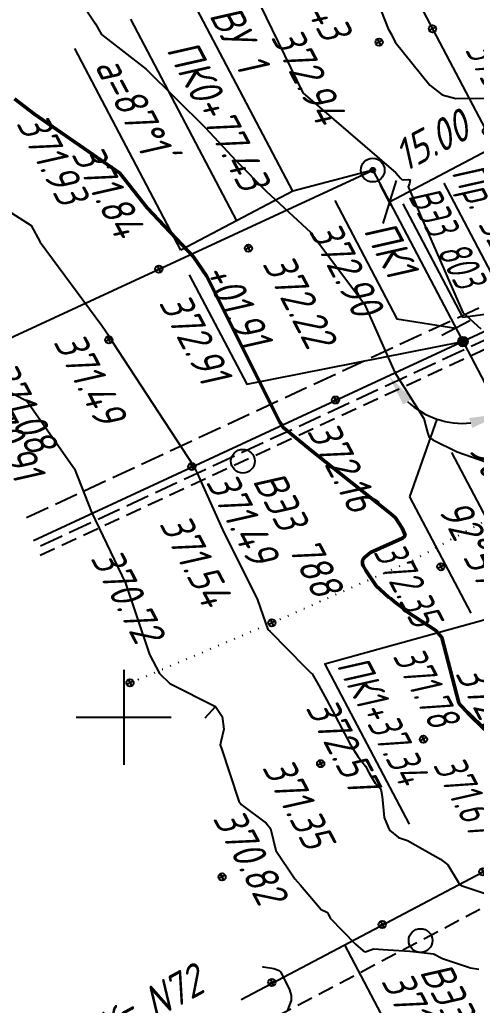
# Model space of a CAD drawing. Extents: x 1519376 to 1519821, y 2185182 to 2185720.
# Drawn here: x 1519586.8 to 1519644.6, y 2185363.6 to 2185488.1 of the extents above; entities that cross this region are included whole.
import ezdxf
from ezdxf.enums import TextEntityAlignment as Align

# ---------------------------------------------------------------- set-up
doc = ezdxf.new("R2010")
doc.units = 0
for name, pattern in [('IZ_HIDDEN', [3, 2, -1]), ('ИИDash_30_10', [4, 3, -1]), ('ИИDot', [1, 0, -1])]:
    doc.linetypes.add(name, pattern=pattern)
for name, color, linetype, lineweight in [('ИИ_ГЕОПУНКТ_025', 7, 'Continuous', 25), ('ИИ_ГЕОСЕТКА_025', 3, 'Continuous', 25), ('ИИ_ГЕОФИЗИКА_025', 7, 'Continuous', 25), ('ИИ_КОНТУР_025', 7, 'ИИDot', 25), ('ИИ_ОТМЕТКА_025', 7, 'Continuous', 25), ('ИИ_ПИКЕТАЖ_025', 7, 'Continuous', 25), ('ИИ_ПЛОЩАДКА_025', 7, 'Continuous', 25), ('ИИ_РАЗМЕР_025', 7, 'Continuous', 25), ('ИИ_РЕЛЬЕФ_025', 34, 'Continuous', 25), ('ИИ_РЕЛЬЕФ_050', 34, 'Continuous', 50), ('ИИ_ТЕКСТ_025', 7, 'Continuous', 25), ('ИИ_ТРАССА_ЛЭП_025', 7, 'Continuous', 25), ('ИИ_ТРАССА_ТРУБ_025', 7, 'Continuous', 25), ('ИИ_УГОДЬЯ_025', 7, 'Continuous', 25)]:
    doc.layers.add(name, color=color, linetype=linetype, lineweight=lineweight)
doc.styles.add('VNIPISIMPLEXCUR', font='simplex.shx', dxfattribs={"width": 0.8, "oblique": 15})
doc.dimstyles.new('ИИ-2000-м-dm$0', dxfattribs={"dimscale": 2, "dimtxt": 2.5, "dimasz": 2.5, "dimexe": 1.25, "dimexo": 0, "dimgap": 1, "dimtad": 1, "dimtoh": 1, "dimzin": 1, "dimdsep": 46, "dimtxsty": 'VNIPISIMPLEXCUR', "dimblk": 'OBLIQUE', "dimcen": 2.5, "dimaunit": 1, "dimadec": 4, "dimazin": 0, "dimtfac": 1, "dimtmove": 1, "dimatfit": 2, "dimfxl": 1, "dimarcsym": 0})
doc.dimstyles.new('ИИ-2000-м-dm$2', dxfattribs={"dimscale": 2, "dimtxt": 2.5, "dimasz": 2.5, "dimexe": 1.25, "dimexo": 0, "dimgap": 1, "dimtad": 2, "dimtoh": 1, "dimzin": 1, "dimdsep": 46, "dimtxsty": 'VNIPISIMPLEXCUR', "dimcen": 2.5, "dimaunit": 1, "dimazin": 0, "dimtfac": 1, "dimtmove": 1, "dimatfit": 2, "dimfxl": 1, "dimarcsym": 0})

# ---------------------------------------------------------------- blocks, each defined once
blk = doc.blocks.new('PICKET')
at = {"color": 0, "linetype": 'Continuous', "lineweight": 25}
for p, q in [((-0.23, 0), (0.23, 0)), ((0, 0.23), (0, -0.23))]:
    blk.add_line(p, q, dxfattribs=at)
blk.add_circle((0, 0), 0.23, dxfattribs=at)
at = {"color": 0, "linetype": 'Continuous', "style": 'VNIPISIMPLEXCUR', "oblique": 15, "width": 0.8}
blk.add_attdef('OTMETKA', (1.25, 0.3), '', height=2, dxfattribs=at)
at = {"color": 8, "linetype": 'Continuous', "style": 'VNIPISIMPLEXCUR', "oblique": 15, "width": 0.8, "flags": 1}
blk.add_attdef('NOMER', (1.25, -2.7), '', height=2, dxfattribs=at)
blk = doc.blocks.new('ИИ05012')
at = {"color": 0, "linetype": 'Continuous', "lineweight": 25, "flags": 128}
for points in [[(0, 3), (0, -3)], [(-3, 0), (3, 0)]]:
    blk.add_lwpolyline(points, dxfattribs=at)
blk = doc.blocks.new('ИИ22001')
at = {"color": 0, "linetype": 'Continuous', "lineweight": 25}
blk.add_circle((0, 0), 0.75, dxfattribs=at)
at = {"color": 0, "linetype": 'Continuous', "style": 'VNIPISIMPLEXCUR', "oblique": 15, "width": 0.8}
blk.add_attdef('NUMBER', (1.7, -1), '', height=2, dxfattribs=at)
blk = doc.blocks.new('ИИ22002')
at = {"color": 0, "linetype": 'Continuous', "lineweight": 25}
for points in [[(-1, 1), (1, -1)], [(-1, -1), (1, 1)]]:
    blk.add_lwpolyline(points, dxfattribs=at)
at = {"color": 0, "linetype": 'Continuous', "style": 'VNIPISIMPLEXCUR', "oblique": 15, "width": 0.8}
blk.add_attdef('NUMBER', (1.7, -1), '', height=2, dxfattribs=at)
blk = doc.blocks.new('ИИ053296')
at = {"color": 0, "linetype": 'Continuous', "lineweight": 25}
blk.add_lwpolyline([(0, 0), (1, 0)], dxfattribs=at)
blk = doc.blocks.new('ИИ050052Р')
at = {"linetype": 'Continuous', "lineweight": 25}
h = blk.add_hatch(color=0, dxfattribs=at)
edge = h.paths.add_edge_path()
edge.add_arc((0, 0), 0.15, 0, 360)
at = {"color": 0, "linetype": 'Continuous', "lineweight": 25}
for radius in [0.75, 0.15]:
    blk.add_circle((0, 0), radius, dxfattribs=at)
at = {"color": 0, "linetype": 'Continuous', "style": 'VNIPISIMPLEXCUR', "oblique": 15, "width": 0.8}
for tag, p in [('CENTRE', (1.45, 0.7)), ('HEIGHT', (1.45, -2.7))]:
    blk.add_attdef(tag, p, '', height=2, dxfattribs=at)
for tag, p in [('NUMBER', (-2, -1)), ('STATIONING', (-2, -4.4)), ('ALPHA', (-2, -7.8))]:
    blk.add_attdef(tag, text='', height=2, dxfattribs=at).set_placement(p, align=Align.RIGHT)
at = {"color": 253, "linetype": 'Continuous', "style": 'VNIPISIMPLEXCUR', "oblique": 15, "width": 0.8, "flags": 1}
blk.add_attdef('NOTE', text='', height=1.6, dxfattribs=at).set_placement((-2, -10.8), align=Align.RIGHT)
blk = doc.blocks.new('ИИ15002')
at = {"linetype": 'Continuous', "lineweight": 25}
h = blk.add_hatch(color=0, dxfattribs=at)
edge = h.paths.add_edge_path()
edge.add_arc((0, 0), 0.3, 0, 360)
at = {"color": 0, "linetype": 'Continuous', "lineweight": 25}
blk.add_circle((0, 0), 0.3, dxfattribs=at)
at = {"color": 0, "linetype": 'Continuous', "style": 'VNIPISIMPLEXCUR', "oblique": 15, "width": 0.8}
blk.add_attdef('STATIONING', (1, 1.3), '', height=2, rotation=90, dxfattribs=at)
at = {"color": 7, "linetype": 'Continuous', "style": 'VNIPISIMPLEXCUR', "oblique": 15, "width": 0.8}
blk.add_attdef('HEIGHT', text='', height=2, dxfattribs=at).set_placement((0, -1.3), align=Align.TOP_CENTER)
blk = doc.blocks.new('ИИ15001')
at = {"color": 0, "linetype": 'Continuous', "lineweight": 25}
blk.add_lwpolyline([(0, 1), (0, -1)], dxfattribs=at)
at = {"color": 0, "linetype": 'Continuous', "lineweight": 25, "style": 'VNIPISIMPLEXCUR', "oblique": 15, "width": 0.8}
blk.add_attdef('STATIONING', text='', height=2, dxfattribs=at).set_placement((0, 2), align=Align.CENTER)
at = {"color": 7, "linetype": 'Continuous', "lineweight": 25, "style": 'VNIPISIMPLEXCUR', "oblique": 15, "width": 0.8}
blk.add_attdef('HEIGHT', text='', height=2, dxfattribs=at).set_placement((0, -2), align=Align.TOP_CENTER)
blk = doc.blocks.new('*D21')
at = {"layer": 'Defpoints', "color": 0, "transparency": 16777216}
for p in [(1519631.47, 2185469.07, 372.13), (1519694.8, 2185434.73), (1519650.04, 2185416.44), (1519659.39, 2185416.07, 372.13), (1519650.56, 2185411.42)]:
    blk.add_point(p, dxfattribs=at)
at = {"layer": 'ИИ_РАЗМЕР_025', "color": 0, "lineweight": -2, "transparency": 16777216}
for p, q in [((1519645.89, 2185425.05), (1519641.48, 2185433.42)), ((1519650.46, 2185418.84), (1519645.89, 2185425.05))]:
    blk.add_line(p, q, dxfattribs=at)
blk.add_arc((1519659.39, 2185416.07), 9.36, 142.468, 183.1014, dxfattribs=at)
at = {"layer": 'ИИ_РАЗМЕР_025', "color": 0, "transparency": 16777216}
for points in [[(1519651.54, 2185422.28), (1519652.4, 2185421.26), (1519655.03, 2185424.35)], [(1519650.69, 2185415.75), (1519649.41, 2185415.39), (1519651.12, 2185411.71)]]:
    blk.add_solid(points, dxfattribs=at)
at = {"layer": 'ИИ_РАЗМЕР_025', "color": 0, "transparency": 16777216, "insert": (1519646.76, 2185431.98), "char_height": 4, "attachment_point": 5, "rotation": 297.7899, "style": 'VNIPISIMPLEXCUR'}
blk.add_mtext('90°', dxfattribs=at)
blk = doc.blocks.new('*U24')
at = {"color": 0, "linetype": 'ByBlock', "lineweight": -2}
for points in [[(0, 0), (-1.178, -5.088)], [(-1.178, -5.088), (-15.562, -5.088)], [(-1.178, -5.088), (-1.178, -13.088)], [(-1.178, -9.088), (-15.562, -9.088)], [(-1.178, -13.088), (-15.562, -13.088)]]:
    blk.add_lwpolyline(points, dxfattribs=at)
blk = doc.blocks.new('*D25')
at = {"layer": 'Defpoints', "color": 0, "transparency": 16777216}
for p in [(1519631.47, 2185469.07, 372.13), (1519656.51, 2185453.73), (1519637.08, 2185438.88), (1519588.57, 2185422.28), (1519659.39, 2185416.07, 372.13)]:
    blk.add_point(p, dxfattribs=at)
at = {"layer": 'ИИ_РАЗМЕР_025', "color": 0, "lineweight": -2, "transparency": 16777216}
for p, q in [((1519639.57, 2185437.64), (1519636.13, 2185427.84)), ((1519636.13, 2185427.84), (1519643.88, 2185413.12))]:
    blk.add_line(p, q, dxfattribs=at)
blk.add_arc((1519642.88, 2185447.42), 10.32, 227.1905, 275.4357, dxfattribs=at)
at = {"layer": 'ИИ_РАЗМЕР_025', "color": 0, "transparency": 16777216}
for points in [[(1519635.33, 2185439.46), (1519636.4, 2185440.24), (1519633.51, 2185443.08)], [(1519643.66, 2185437.78), (1519644.05, 2185436.51), (1519647.69, 2185438.29)]]:
    blk.add_solid(points, dxfattribs=at)
at = {"layer": 'ИИ_РАЗМЕР_025', "color": 0, "transparency": 16777216, "insert": (1519644.35, 2185421.64), "char_height": 4, "attachment_point": 5, "rotation": 297.7899, "style": 'VNIPISIMPLEXCUR'}
blk.add_mtext("92°57'", dxfattribs=at)
blk = doc.blocks.new('_Oblique')
at = {"color": 0, "linetype": 'ByBlock', "lineweight": -2}
blk.add_line((-0.5, -0.5), (0.5, 0.5), dxfattribs=at)
blk = doc.blocks.new('*D26')
at = {"layer": 'Defpoints', "color": 0, "transparency": 16777216}
for p in [(1519647.1, 2185471.59), (1519633.59, 2185465.04), (1519633.82, 2185464.6, 372.13)]:
    blk.add_point(p, dxfattribs=at)
at = {"layer": 'ИИ_РАЗМЕР_025', "color": 0, "lineweight": -2, "transparency": 16777216}
for p, q in [((1519647.1, 2185471.59), (1519645.7, 2185474.24)), ((1519646.87, 2185472.03), (1519633.59, 2185465.04)), ((1519633.82, 2185464.6), (1519632.43, 2185467.25))]:
    blk.add_line(p, q, dxfattribs=at)
at = {"layer": 'ИИ_РАЗМЕР_025', "color": 0, "lineweight": -2, "transparency": 16777216, "xscale": 4, "yscale": 4, "zscale": 4}
for p, rotation in [((1519646.87, 2185472.03), 27.7846894087951), ((1519633.59, 2185465.04), 207.7846894087951)]:
    blk.add_blockref('_Oblique', p, dxfattribs=dict(at, rotation=rotation))
at = {"layer": 'ИИ_РАЗМЕР_025', "color": 0, "transparency": 16777216, "insert": (1519638.85, 2185472.78), "char_height": 4, "attachment_point": 5, "rotation": 27.7847, "style": 'VNIPISIMPLEXCUR'}
blk.add_mtext('15.00', dxfattribs=at)

msp = doc.modelspace()

# ---------------------------------------------------------------- linework, layer by layer
at = {"layer": 'ИИ_ГЕОФИЗИКА_025', "linetype": 'IZ_HIDDEN', "flags": 128}
for points in [[(1519589.448, 2185420.476), (1519730.602, 2185485.815)], [(1519616.707, 2185360.846), (1519686.174, 2185397.441), (1519755.424, 2185433.928)]]:
    msp.add_lwpolyline(points, dxfattribs=at)
at = {"layer": 'ИИ_ГЕОФИЗИКА_025', "flags": 128}
for points in [[(1519640.44, 2185467.426), (1519648.581, 2185451.979), (1519652.978, 2185451.852)], [(1519635.291, 2185464.82), (1519642.825, 2185450.524), (1519652.978, 2185451.852)]]:
    msp.add_lwpolyline(points, dxfattribs=at)
at = {"layer": 'ИИ_КОНТУР_025', "elevation": 370.72}
msp.add_lwpolyline([(1519600.785, 2185404.336), (1519618.726, 2185411.925), (1519636.483, 2185419.793), (1519652.763, 2185428.659), (1519655.244, 2185429.734), (1519673.752, 2185439.481), (1519688.958, 2185443.239), (1519704.263, 2185454.149), (1519722.868, 2185462.662), (1519739.645, 2185468.314)], dxfattribs=at)
at = {"layer": 'ИИ_ПИКЕТАЖ_025'}
for points in [[(1519626.662, 2185465.216), (1519634.515, 2185450.315), (1519641.988, 2185449.107)], [(1519608.271, 2185455.86), (1519615.554, 2185442.041), (1519642.878, 2185447.419)]]:
    msp.add_lwpolyline(points, dxfattribs=at)
at = {"layer": 'ИИ_ПИКЕТАЖ_025', "elevation": 372.57}
msp.add_lwpolyline([(1519659.393, 2185416.074), (1519625.424, 2185406.703), (1519636.08, 2185386.483)], dxfattribs=at)
at = {"layer": 'ИИ_ПЛОЩАДКА_025'}
msp.add_lwpolyline([(1519729.71, 2185487.596), (1519656.51, 2185453.73), (1519588.575, 2185422.28)], dxfattribs=at)
msp.add_lwpolyline([(1519729.71, 2185487.596), (1519656.51, 2185453.73), (1519588.575, 2185422.28)], dxfattribs=at)
at = {"layer": 'ИИ_РЕЛЬЕФ_025'}
for points, elevation in [([(1519591.219, 2185495.387), (1519596.413, 2185487.541), (1519597.178, 2185486.212), (1519602.843, 2185481.82), (1519610.293, 2185474.444), (1519614.189, 2185470.246), (1519618.012, 2185466.395), (1519623.646, 2185461.215), (1519630.415, 2185452.159), (1519634.262, 2185443.536), (1519637.949, 2185437.717), (1519638.403, 2185435.938), (1519638.565, 2185435.439), (1519638.639, 2185435.316), (1519639.064, 2185435.028), (1519642.122, 2185433.516), (1519650.241, 2185430.671)], 372.5), ([(1519616.437, 2185491.598), (1519622.622, 2185478.81), (1519634.411, 2185468.737), (1519634.969, 2185468.045), (1519635.168, 2185467.889), (1519635.39, 2185467.831), (1519635.976, 2185467.88), (1519636.202, 2185467.834), (1519636.102, 2185467.385), (1519635.942, 2185466.973), (1519635.984, 2185466.862), (1519637.491, 2185463.348), (1519642.861, 2185451.09), (1519645.143, 2185449.034)], 373), ([(1519632.116, 2185490.252), (1519633.411, 2185486.895), (1519633.832, 2185486.171), (1519634.314, 2185485.223), (1519638.685, 2185479.809), (1519640.24, 2185478.587), (1519641.983, 2185478.129), (1519648.34, 2185478.154)], 373.5), ([(1519581.121, 2185466.618), (1519588.287, 2185462.068), (1519589.447, 2185459.974), (1519597.246, 2185449.467), (1519598.235, 2185447.979), (1519598.36, 2185447.792), (1519598.542, 2185447.43), (1519608.832, 2185431.744), (1519609.22, 2185430.885), (1519612.464, 2185423.715), (1519616.894, 2185414.809), (1519617.907, 2185411.915), (1519618.213, 2185411.094), (1519618.514, 2185410.844), (1519622.888, 2185406.362), (1519623.67, 2185405.543), (1519623.797, 2185405.461), (1519624.64, 2185404.015), (1519625.399, 2185402.633), (1519625.612, 2185402.221), (1519628.668, 2185396.512), (1519629.634, 2185394.996), (1519630.536, 2185393.814), (1519631.005, 2185392.931), (1519631.763, 2185391.687), (1519632.436, 2185390.97), (1519632.545, 2185390.716), (1519632.671, 2185389.976), (1519632.911, 2185387.356), (1519633.417, 2185386.112), (1519633.591, 2185385.741), (1519634.736, 2185384.813), (1519635.874, 2185384.445), (1519640.032, 2185382.084), (1519640.955, 2185381.357), (1519642.317, 2185379.139), (1519642.515, 2185378.836), (1519642.79, 2185378.723), (1519643.781, 2185378.389), (1519648.236, 2185376.89)], 371.5), ([(1519579.76, 2185444.038), (1519587.753, 2185439.937), (1519593.764, 2185431.339), (1519595.914, 2185425.894), (1519600.228, 2185416.913), (1519603.258, 2185407.91), (1519604.505, 2185405.508), (1519605.836, 2185404.264), (1519611.581, 2185401.367), (1519612.44, 2185400.093), (1519612.64, 2185398.495), (1519612.268, 2185396.915), (1519612.183, 2185396.459), (1519612.336, 2185396.041), (1519614.525, 2185389.425), (1519614.848, 2185388.973), (1519617.984, 2185386.621), (1519618.564, 2185385.953), (1519619.225, 2185383.186), (1519621.621, 2185379.583), (1519622.359, 2185378.787), (1519624.96, 2185375.73), (1519625.592, 2185375.445), (1519625.753, 2185375.332), (1519625.853, 2185375.19), (1519626.079, 2185374.624), (1519629.283, 2185371.365), (1519630.267, 2185370.509), (1519630.544, 2185370.397), (1519630.779, 2185370.468), (1519631.583, 2185370.779), (1519633.405, 2185370.637), (1519636.171, 2185370.45), (1519639.161, 2185370.12), (1519640.297, 2185369.552), (1519643.84, 2185368.375), (1519644.886, 2185368.174)], 371), ([(1519617.543, 2185368.504), (1519617.672, 2185368.475), (1519618.961, 2185368.273), (1519619.651, 2185368.009), (1519619.791, 2185367.857), (1519620.13, 2185367.215), (1519620.942, 2185365.581), (1519621.157, 2185364.888), (1519621.157, 2185364.245), (1519620.682, 2185363.019)], 370.5)]:
    msp.add_lwpolyline(points, dxfattribs=dict(at, elevation=elevation))
at = {"layer": 'ИИ_РЕЛЬЕФ_050', "elevation": 372}
msp.add_lwpolyline([(1519586.179, 2185478.071), (1519588.697, 2185476.119), (1519599.489, 2185468.701), (1519602.949, 2185464.304), (1519608.818, 2185458.13), (1519610.438, 2185455.715), (1519619.738, 2185437.261), (1519619.939, 2185436.954), (1519620.097, 2185436.605), (1519623.873, 2185433.557), (1519633.706, 2185425.739), (1519634.353, 2185425.182), (1519635.175, 2185423.885), (1519635.502, 2185423.178), (1519635.557, 2185422.963), (1519635.524, 2185422.856), (1519635.219, 2185422.59), (1519631.197, 2185420.777), (1519630.427, 2185420.177), (1519630.244, 2185419.968), (1519630.193, 2185419.788), (1519630.186, 2185419.305), (1519630.244, 2185419.128), (1519630.586, 2185418.543), (1519631.904, 2185416.572), (1519633.469, 2185415.155), (1519633.742, 2185414.971), (1519634.237, 2185414.581), (1519635.188, 2185413.853), (1519635.579, 2185413.449), (1519635.839, 2185413.319), (1519639.465, 2185410.969), (1519640.203, 2185410.086), (1519642.343, 2185401.832), (1519642.521, 2185401.583), (1519643.483, 2185400.553), (1519645.633, 2185398.445)], dxfattribs=at)
at = {"layer": 'ИИ_ТЕКСТ_025'}
msp.add_lwpolyline([(1519627.916, 2185371.272), (1519697.035, 2185240.12)], dxfattribs=at)
at = {"layer": 'ИИ_ТРАССА_ЛЭП_025', "elevation": 372.13}
msp.add_lwpolyline([(1519561.177, 2185436.594), (1519631.468, 2185469.074), (1519659.393, 2185416.074)], dxfattribs=at)
at = {"layer": 'ИИ_ТРАССА_ТРУБ_025', "color": 4}
for points in [[(1519548.65, 2185561.43), (1519589.74, 2185580.43), (1519656.51, 2185453.73), (1519684.31, 2185400.98)], [(1519614.842, 2185364.385), (1519684.31, 2185400.98), (1519753.56, 2185437.467)]]:
    msp.add_lwpolyline(points, dxfattribs=at)
at = {"layer": 'ИИ_УГОДЬЯ_025', "linetype": 'ИИDash_30_10', "flags": 128}
for points in [[(1519728.391, 2185490.291), (1519655.25, 2185456.453), (1519587.335, 2185425.012)], [(1519730.15, 2185486.697), (1519656.93, 2185452.822), (1519588.988, 2185421.369)]]:
    msp.add_lwpolyline(points, dxfattribs=at)

# ---------------------------------------------------------------- block references
at = {"layer": 'ИИ_ГЕОПУНКТ_025', "xscale": 2, "yscale": 2, "zscale": 2, "rotation": 297.7898681087445}
msp.add_blockref('*U24', (1519631.468, 2185469.074), dxfattribs=at)
at = {"layer": 'ИИ_ГЕОПУНКТ_025'}
ref = msp.add_blockref('ИИ050052Р', (1519631.468, 2185469.074, 372.94), dxfattribs=dict(at, xscale=2, yscale=2, zscale=2, rotation=297.79))
ref.add_attrib('NUMBER', 'ВУ 1', dxfattribs={"layer": '0', "color": 0, "height": 4, "rotation": 297.79, "style": 'VNIPISIMPLEXCUR', "oblique": 15, "width": 0.8}).set_placement((1519614.75, 2185481.01, 372.94), align=Align.RIGHT)
ref.add_attrib('HEIGHT', '372.94', (1519618.523, 2185485.873, 372.94), dxfattribs={"layer": '0', "color": 0, "height": 4, "rotation": 297.79, "style": 'VNIPISIMPLEXCUR', "oblique": 15, "width": 0.8})
ref.add_attrib('STATIONING', 'ПК0+77.43', dxfattribs={"layer": '0', "color": 0, "height": 4, "rotation": 297.79, "style": 'VNIPISIMPLEXCUR', "oblique": 15, "width": 0.8}).set_placement((1519614.895, 2185466.085, 372.94), align=Align.RIGHT)
ref.add_attrib('ALPHA', "a=87°1'", dxfattribs={"layer": '0', "color": 0, "height": 4, "rotation": 297.79, "style": 'VNIPISIMPLEXCUR', "oblique": 15, "width": 0.8}).set_placement((1519602.782, 2185469.845, 372.94), align=Align.RIGHT)
ref = msp.add_blockref('ИИ050052Р', (1519650.56, 2185411.42, 372.15), dxfattribs=dict(at, xscale=2, yscale=2, zscale=2, rotation=297.79))
ref.add_attrib('NUMBER', 'ВУ 59070', dxfattribs={"layer": '0', "color": 0, "linetype": 'Continuous', "height": 3.8, "rotation": 297.79, "style": 'VNIPISIMPLEXCUR', "oblique": 15, "width": 0.7}).set_placement((1519661.253, 2185392.09), align=Align.RIGHT)
ref.add_attrib('CENTRE', '372.67', (1519646.92, 2185407.722), dxfattribs={"layer": '0', "color": 0, "linetype": 'Continuous', "height": 4, "rotation": 297.79, "style": 'VNIPISIMPLEXCUR', "oblique": 15, "width": 0.8})
ref.add_attrib('HEIGHT', '372.15', (1519641.825, 2185405.554), dxfattribs={"layer": '0', "color": 0, "linetype": 'Continuous', "height": 4, "rotation": 297.79, "style": 'VNIPISIMPLEXCUR', "oblique": 15, "width": 0.8})
at = {"layer": 'ИИ_ГЕОСЕТКА_025', "xscale": 2, "yscale": 2}
msp.add_blockref('ИИ05012', (1519600, 2185400), dxfattribs=at)
at = {"layer": 'ИИ_ГЕОФИЗИКА_025'}
ref = msp.add_blockref('ИИ22002', (1519652.981, 2185451.862), dxfattribs=dict(at, xscale=2, yscale=2, zscale=2, rotation=297.789999993759))
ref.add_attrib('NUMBER', 'Пр. 336', (1519641.34, 2185468.76), dxfattribs={"layer": '0', "color": 0, "linetype": 'Continuous', "height": 4, "rotation": 297.63167, "style": 'VNIPISIMPLEXCUR', "oblique": 15, "width": 0.7})
ref = msp.add_blockref('ИИ22001', (1519652.971, 2185451.865), dxfattribs=dict(at, xscale=2, yscale=2, zscale=2, rotation=297.789999993759))
ref.add_attrib('NUMBER', 'ВЭЗ 803', (1519635.865, 2185465.809), dxfattribs={"layer": '0', "color": 0, "linetype": 'Continuous', "height": 4, "rotation": 297.79, "style": 'VNIPISIMPLEXCUR', "oblique": 15, "width": 0.65})
ref = msp.add_blockref('ИИ22001', (1519615.054, 2185432.321), dxfattribs=dict(at, xscale=2, yscale=2, zscale=2))
ref.add_attrib('NUMBER', 'ВЭЗ 788', (1519616.223, 2185429.861), dxfattribs={"layer": '0', "color": 0, "linetype": 'Continuous', "height": 4, "rotation": 297.79, "style": 'VNIPISIMPLEXCUR', "oblique": 15, "width": 0.8})
at = {"layer": 'ИИ_ГЕОФИЗИКА_025', "xscale": 2, "yscale": 2, "zscale": 2, "rotation": 297.789999993759}
msp.add_blockref('ИИ22001', (1519637.514, 2185371.807), dxfattribs=at).add_auto_attribs({'NUMBER': 'ВЭЗ 1401'})
at = {"layer": 'ИИ_ОТМЕТКА_025'}
ref = msp.add_blockref('PICKET', (1519639.03, 2185486.899, 373.76), dxfattribs=dict(at, xscale=2, yscale=2, zscale=2, rotation=297.79))
ref.add_attrib('OTMETKA', '373.76', (1519634.912, 2185498.57, -373.76), dxfattribs={"layer": '0', "color": 0, "linetype": 'Continuous', "height": 4, "rotation": 297.79, "style": 'VNIPISIMPLEXCUR', "oblique": 15, "width": 0.7})
ref = msp.add_blockref('PICKET', (1519632.266, 2185485.224, 373.43), dxfattribs=dict(at, xscale=2, yscale=2, zscale=2, rotation=297.79))
ref.add_attrib('OTMETKA', '373.43', (1519619.246, 2185496.455, 373.43), dxfattribs={"layer": '0', "color": 0, "linetype": 'Continuous', "height": 4, "rotation": 297.79, "style": 'VNIPISIMPLEXCUR', "oblique": 15, "width": 0.8})
ref = msp.add_blockref('PICKET', (1519645.831, 2185473.995, 373.31), dxfattribs=dict(at, xscale=2, yscale=2, zscale=2, rotation=297.79))
ref.add_attrib('OTMETKA', '373.31', (1519643.073, 2185484.251, 373.31), dxfattribs={"layer": '0', "color": 0, "linetype": 'Continuous', "height": 4, "rotation": 297.79, "style": 'VNIPISIMPLEXCUR', "oblique": 15, "width": 0.65})
at = {"layer": 'ИИ_ОТМЕТКА_025', "xscale": 2, "yscale": 2, "zscale": 2}
for p, rotation, values in [((1519584.639, 2185476.932, 371.93), 297.79, {'OTMETKA': '371.93'}), ((1519615.752, 2185459.201, 372.22), 297.79, {'OTMETKA': '372.22'}), ((1519580.69, 2185445.611, 371.08), 297.7898681087445, {'OTMETKA': '371.08'}), ((1519579.046, 2185442.029, 370.91), 297.79, {'OTMETKA': '370.91'}), ((1519608.61, 2185431.64, 371.49), 297.79, {'OTMETKA': '371.49'})]:
    msp.add_blockref('PICKET', p, dxfattribs=dict(at, rotation=rotation)).add_auto_attribs(values)
at = {"layer": 'ИИ_ОТМЕТКА_025'}
ref = msp.add_blockref('PICKET', (1519604.43, 2185456.58, 371.84), dxfattribs=dict(at, xscale=2, yscale=2, zscale=2, rotation=297.7898681087445))
ref.add_attrib('OTMETKA', '371.84', (1519593.308, 2185471.087, 371.84), dxfattribs={"layer": '0', "color": 0, "linetype": 'Continuous', "height": 4, "rotation": 297.78987, "style": 'VNIPISIMPLEXCUR', "oblique": 15, "width": 0.8})
ref = msp.add_blockref('PICKET', (1519598.118, 2185447.634, 371.49), dxfattribs=dict(at, xscale=2, yscale=2, zscale=2, rotation=297.79))
ref.add_attrib('OTMETKA', '371.49', (1519591.035, 2185447.385, 371.49), dxfattribs={"layer": '0', "color": 0, "linetype": 'Continuous', "height": 4, "rotation": 297.79, "style": 'VNIPISIMPLEXCUR', "oblique": 15, "width": 0.8})
ref = msp.add_blockref('PICKET', (1519626.76, 2185440.05, 372.16), dxfattribs=dict(at, xscale=2, yscale=2, zscale=2, rotation=297.79))
ref.add_attrib('OTMETKA', '372.16', (1519623.097, 2185436.139, 372.16), dxfattribs={"layer": '0', "color": 0, "linetype": 'Continuous', "height": 4, "rotation": 297.79, "style": 'VNIPISIMPLEXCUR', "oblique": 15, "width": 0.8})
ref = msp.add_blockref('PICKET', (1519618.726, 2185411.925, 371.54), dxfattribs=dict(at, xscale=2, yscale=2, zscale=2, rotation=297.79))
ref.add_attrib('OTMETKA', '371.54', (1519604.412, 2185424.444, 371.54), dxfattribs={"layer": '0', "color": 0, "linetype": 'Continuous', "height": 4, "rotation": 297.79, "style": 'VNIPISIMPLEXCUR', "oblique": 15, "width": 0.8})
ref = msp.add_blockref('PICKET', (1519600.785, 2185404.336, 370.72), dxfattribs=dict(at, xscale=2, yscale=2, zscale=2, rotation=297.79))
ref.add_attrib('OTMETKA', '370.72', (1519595.722, 2185420.099, 370.72), dxfattribs={"layer": '0', "color": 0, "linetype": 'Continuous', "height": 4, "rotation": 297.79, "style": 'VNIPISIMPLEXCUR', "oblique": 15, "width": 0.8})
ref = msp.add_blockref('PICKET', (1519640.088, 2185419.003, 372.35), dxfattribs=dict(at, xscale=2, yscale=2, zscale=2, rotation=297.79))
ref.add_attrib('OTMETKA', '372.35', (1519631.478, 2185420.885, 372.35), dxfattribs={"layer": '0', "color": 0, "linetype": 'Continuous', "height": 4, "rotation": 297.79, "style": 'VNIPISIMPLEXCUR', "oblique": 15, "width": 0.7})
ref = msp.add_blockref('PICKET', (1519637.87, 2185397.22, 371.78), dxfattribs=dict(at, xscale=2, yscale=2, zscale=2, rotation=297.79))
ref.add_attrib('OTMETKA', '371.78', (1519633.93, 2185407.716, 371.78), dxfattribs={"layer": '0', "color": 0, "linetype": 'Continuous', "height": 4, "rotation": 297.79, "style": 'VNIPISIMPLEXCUR', "oblique": 15, "width": 0.7})
ref = msp.add_blockref('PICKET', (1519624.89, 2185394.14, 371.35), dxfattribs=dict(at, xscale=2, yscale=2, zscale=2, rotation=297.79))
ref.add_attrib('OTMETKA', '371.35', (1519617.416, 2185393.673, 371.35), dxfattribs={"layer": '0', "color": 0, "linetype": 'Continuous', "height": 4, "rotation": 297.79, "style": 'VNIPISIMPLEXCUR', "oblique": 15, "width": 0.8})
ref = msp.add_blockref('PICKET', (1519645.395, 2185380.498, 371.67), dxfattribs=dict(at, xscale=2, yscale=2, zscale=2, rotation=297.79))
ref.add_attrib('OTMETKA', '371.67', (1519639.023, 2185393.976, 371.67), dxfattribs={"layer": '0', "color": 0, "linetype": 'Continuous', "height": 4, "rotation": 297.79, "style": 'VNIPISIMPLEXCUR', "oblique": 15, "width": 0.7})
ref = msp.add_blockref('PICKET', (1519612.42, 2185379.84, 370.82), dxfattribs=dict(at, xscale=2, yscale=2, zscale=2, rotation=297.79))
ref.add_attrib('OTMETKA', '370.82', (1519611.187, 2185387.245, 370.82), dxfattribs={"layer": '0', "color": 0, "linetype": 'Continuous', "height": 4, "rotation": 297.79, "style": 'VNIPISIMPLEXCUR', "oblique": 15, "width": 0.8})
ref = msp.add_blockref('PICKET', (1519632.676, 2185373.838, 371.13), dxfattribs=dict(at, xscale=2, yscale=2, zscale=2, rotation=297.79))
ref.add_attrib('OTMETKA', '371.13', (1519632.467, 2185366.695, 371.13), dxfattribs={"layer": '0', "color": 0, "linetype": 'Continuous', "height": 4, "rotation": 297.79, "style": 'VNIPISIMPLEXCUR', "oblique": 15, "width": 0.8})
ref = msp.add_blockref('PICKET', (1519618.717, 2185366.511, 370.41), dxfattribs=dict(at, xscale=2, yscale=2, zscale=2, rotation=297.79))
ref.add_attrib('OTMETKA', '370.41', (1519614.611, 2185361.014, 370.41), dxfattribs={"layer": '0', "color": 0, "linetype": 'Continuous', "height": 4, "rotation": 297.79, "style": 'VNIPISIMPLEXCUR', "oblique": 15, "width": 0.8})
at = {"layer": 'ИИ_ПИКЕТАЖ_025'}
ref = msp.add_blockref('ИИ15001', (1519641.988, 2185449.107, 372.9), dxfattribs=dict(at, xscale=2, yscale=2, zscale=2, rotation=297.7846898497783))
ref.add_attrib('STATIONING', 'ПК1', dxfattribs={"layer": '0', "color": 0, "linetype": 'Continuous', "lineweight": 25, "height": 4, "rotation": 297.78469, "style": 'VNIPISIMPLEXCUR', "oblique": 15, "width": 0.8}).set_placement((1519631.899, 2185458.286, 372.9), align=Align.CENTER)
ref.add_attrib('HEIGHT', '372.90', dxfattribs={"layer": '0', "color": 7, "linetype": 'Continuous', "lineweight": 25, "height": 4, "rotation": 297.79, "style": 'VNIPISIMPLEXCUR', "oblique": 15, "width": 0.8}).set_placement((1519629.815, 2185457.658, 372.9), align=Align.TOP_CENTER)
ref = msp.add_blockref('ИИ15002', (1519642.878, 2185447.419, 372.91), dxfattribs=dict(at, xscale=2, yscale=2, zscale=2, rotation=27.78431639694339))
ref.add_attrib('STATIONING', '+01.91', (1519609.842, 2185456.2, 372.91), dxfattribs={"layer": '0', "color": 0, "linetype": 'Continuous', "height": 4, "rotation": 297.79, "style": 'VNIPISIMPLEXCUR', "oblique": 15, "width": 0.8})
ref.add_attrib('HEIGHT', '372.91', dxfattribs={"layer": '0', "color": 7, "linetype": 'Continuous', "height": 4, "rotation": 297.79, "style": 'VNIPISIMPLEXCUR', "oblique": 15, "width": 0.8}).set_placement((1519610.716, 2185448.869, 372.91), align=Align.TOP_CENTER)
ref = msp.add_blockref('ИИ15002', (1519659.393, 2185416.074, 372.57), dxfattribs=dict(at, xscale=2, yscale=2, zscale=2, rotation=297.79))
ref.add_attrib('STATIONING', 'ПК1+37.34', (1519626.832, 2185406.537), dxfattribs={"layer": '0', "color": 0, "linetype": 'Continuous', "height": 4, "rotation": 297.79, "style": 'VNIPISIMPLEXCUR', "oblique": 15, "width": 0.7})
ref.add_attrib('HEIGHT', '372.57', dxfattribs={"layer": '0', "color": 7, "linetype": 'Continuous', "height": 4, "rotation": 297.79, "style": 'VNIPISIMPLEXCUR', "oblique": 15, "width": 0.8}).set_placement((1519629.421, 2185397.453), align=Align.TOP_CENTER)
at = {"layer": 'ИИ_РЕЛЬЕФ_025', "xscale": 2, "yscale": 2, "zscale": 2, "rotation": 228.62029433791}
msp.add_blockref('ИИ053296', (1519611.581, 2185401.367, 371), dxfattribs=at)

# ---------------------------------------------------------------- texts
at = {"layer": 'ИИ_ТЕКСТ_025', "style": 'VNIPISIMPLEXCUR', "oblique": 15, "width": 0.8}
msp.add_text('Пл. Кг N72', height=4, rotation=28.4393, dxfattribs=at).set_placement((1519590.276, 2185354.449, -3.297))

# ---------------------------------------------------------------- dimensions: what is measured, and where the dimension line sits
at = {"layer": 'ИИ_РАЗМЕР_025'}
dim = msp.add_linear_dim(base=(1519633.595, 2185465.038), p1=(1519647.096, 2185471.594), p2=(1519633.825, 2185464.601, 372.13), angle=207.78469, dimstyle='ИИ-2000-м-dm$0', override={"dimtxt": 2, "dimasz": 2, "dimzin": 0}, dxfattribs=at)
dim.commit()
dim.dimension.update_dxf_attribs({"geometry": '*D26', "text_midpoint": (1519640.719, 2185469.238), "dimtype": 161})
for base, line1, override, picture, middle in [((1519637.08, 2185438.881), ((1519656.51, 2185453.73), (1519588.575, 2185422.28)), {"dimtxt": 2, "dimasz": 2}, '*D25', (1519644.349, 2185421.639)), ((1519650.043, 2185416.436), ((1519650.56, 2185411.42), (1519694.8, 2185434.73)), {"dimtxt": 2, "dimasz": 2, "dimadec": 0}, '*D21', (1519646.758, 2185431.985))]:
    dim = msp.add_angular_dim_2l(base=base, line1=line1, line2=((1519631.468, 2185469.074, 372.13), (1519659.393, 2185416.074, 372.13)), dimstyle='ИИ-2000-м-dm$2', override=override, dxfattribs=at)
    dim.commit()
    dim.dimension.update_dxf_attribs({"geometry": picture, "text_midpoint": middle, "dimtype": 162})

doc.saveas('drawing.dxf')
